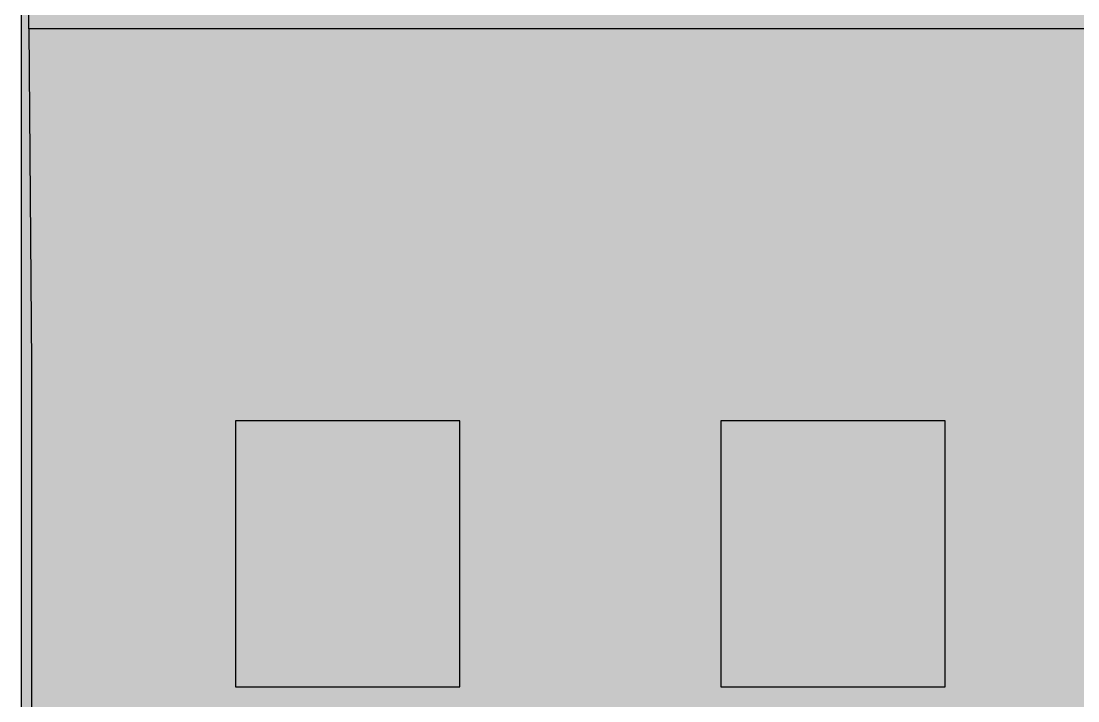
# Model space of a CAD drawing. Header units: millimetres. Extents: x 0 to 966, y -664 to 90.
# Drawn here: x 500 to 536.1, y -87.12 to -63.89 of the extents above; entities that cross this region are included whole.
import ezdxf

# ---------------------------------------------------------------- set-up
doc = ezdxf.new("R2010")
doc.units = ezdxf.units.MM
for name, color, linetype in [('HDL_BODY', 7, 'Continuous'), ('HDL_COLOUR', 7, 'Continuous'), ('HDL_DETAIL', 7, 'Continuous'), ('HDL_PRINT', 7, 'Continuous')]:
    doc.layers.add(name, color=color, linetype=linetype)

# ---------------------------------------------------------------- blocks, each defined once
blk = doc.blocks.new('M_R8.16.1_FRONT')
at = {"layer": 'HDL_BODY', "true_color": 0x202126}
blk.add_hatch(color=250, dxfattribs=at).paths.add_polyline_path([(0, 0), (144, 0), (144, 90), (0, 90)])
at = {"layer": 'HDL_BODY', "true_color": 0x2a2a30}
blk.add_hatch(color=250, dxfattribs=at).paths.add_polyline_path([(0.4, 20.52), (143.6, 20.52), (143.6, 68.31), (0.4, 68.31)])
at = {"layer": 'HDL_COLOUR', "true_color": 0x0d0e11}
for points in [[(10.7, 44.4), (14.9, 44.4), (14.9, 52.5), (10.7, 52.5)], [(25.9, 44.4), (30.1, 44.4), (30.1, 52.5), (25.9, 52.5)]]:
    blk.add_hatch(color=168, dxfattribs=at).paths.add_polyline_path(points)
at = {"layer": 'HDL_COLOUR', "true_color": 0x34363a}
for points in [[(11.4, 47.9), (14.2, 47.9), (14.2, 49), (11.4, 49)], [(26.6, 47.9), (29.4, 47.9), (29.4, 49), (26.6, 49)]]:
    blk.add_hatch(color=250, dxfattribs=at).paths.add_polyline_path(points)
at = {"layer": 'HDL_PRINT', "true_color": 0x6c217f}
for points in [[(4.321, 63.115), (5.379, 63.115), (5.379, 61.791), (6.878, 61.791), (6.878, 63.115), (7.936, 63.115), (7.936, 59.411), (6.878, 59.411), (6.878, 60.999), (5.379, 60.999), (5.379, 59.411), (4.321, 59.411), (4.321, 63.115)], [(12.61, 63.115), (13.668, 63.115), (13.668, 60.294), (16.137, 60.294), (16.137, 59.411), (12.61, 59.411), (12.61, 59.854), (12.61, 60.294), (12.61, 63.115)]]:
    blk.add_hatch(color=207, dxfattribs=at).paths.add_polyline_path(points)
h = blk.add_hatch(color=207, dxfattribs=at)
h.paths.add_polyline_path([(9.524, 62.234), (9.524, 60.294), (10.317, 60.294), (10.409, 60.294), (10.485, 60.296), (10.55, 60.299), (10.604, 60.305), (10.65, 60.315), (10.689, 60.331), (10.725, 60.352), (10.758, 60.381), (10.791, 60.385), (10.824, 60.397), (10.857, 60.418), (10.89, 60.447), (10.924, 60.484), (10.957, 60.53), (10.99, 60.584), (11.023, 60.645), (11.026, 60.681), (11.034, 60.729), (11.046, 60.787), (11.06, 60.853), (11.074, 60.927), (11.088, 61.006), (11.1, 61.09), (11.108, 61.176), (11.111, 61.264), (11.109, 61.358), (11.103, 61.447), (11.093, 61.532), (11.08, 61.613), (11.065, 61.689), (11.047, 61.761), (11.027, 61.829), (11.005, 61.892), (10.982, 61.951), (10.959, 62.005), (10.934, 62.056), (10.882, 62.082), (10.828, 62.108), (10.773, 62.133), (10.717, 62.157), (10.659, 62.178), (10.598, 62.197), (10.534, 62.212), (10.466, 62.224), (10.394, 62.231), (10.317, 62.234), (9.524, 62.234)])
h.paths.add_polyline_path([(8.465, 63.115), (10.582, 63.115), (10.682, 63.112), (10.774, 63.105), (10.856, 63.093), (10.932, 63.078), (11.001, 63.059), (11.064, 63.038), (11.124, 63.015), (11.18, 62.99), (11.234, 62.965), (11.287, 62.939), (11.346, 62.909), (11.405, 62.879), (11.464, 62.847), (11.522, 62.813), (11.581, 62.776), (11.64, 62.735), (11.699, 62.69), (11.758, 62.641), (11.816, 62.585), (11.843, 62.532), (11.869, 62.479), (11.893, 62.425), (11.917, 62.369), (11.938, 62.311), (11.956, 62.25), (11.971, 62.186), (11.983, 62.118), (11.99, 62.046), (11.993, 61.969), (12.017, 61.913), (12.036, 61.853), (12.051, 61.788), (12.062, 61.72), (12.07, 61.649), (12.075, 61.575), (12.079, 61.499), (12.08, 61.422), (12.081, 61.343), (12.081, 61.264), (12.081, 61.168), (12.08, 61.072), (12.079, 60.979), (12.077, 60.887), (12.073, 60.799), (12.067, 60.715), (12.058, 60.636), (12.047, 60.562), (12.033, 60.494), (12.015, 60.433), (11.993, 60.381), (11.966, 60.304), (11.939, 60.232), (11.911, 60.166), (11.881, 60.106), (11.85, 60.05), (11.815, 60), (11.777, 59.956), (11.736, 59.916), (11.69, 59.883), (11.64, 59.854), (11.608, 59.798), (11.569, 59.748), (11.526, 59.703), (11.478, 59.662), (11.427, 59.626), (11.372, 59.592), (11.316, 59.56), (11.258, 59.53), (11.199, 59.5), (11.137, 59.497), (11.07, 59.489), (11, 59.477), (10.927, 59.463), (10.854, 59.448), (10.781, 59.434), (10.711, 59.422), (10.644, 59.414), (10.582, 59.411), (8.465, 59.411), (8.465, 63.115)])
at = {"layer": 'HDL_PRINT', "true_color": 0xdee1e9}
for points in [[(24.427, 63.115), (24.427, 63.115), (24.427, 62.761), (24.263, 62.758), (24.102, 62.749), (23.941, 62.734), (23.782, 62.714), (23.625, 62.688), (23.47, 62.657), (23.316, 62.62), (23.164, 62.579), (23.015, 62.532), (22.868, 62.48), (22.723, 62.423), (22.581, 62.362), (22.441, 62.296), (22.304, 62.226), (22.169, 62.151), (22.038, 62.071), (21.909, 61.988), (21.784, 61.901), (21.662, 61.809), (21.543, 61.714), (21.428, 61.615), (20.899, 61.615), (21.016, 61.739), (21.137, 61.858), (21.262, 61.972), (21.39, 62.081), (21.523, 62.184), (21.658, 62.283), (21.797, 62.376), (21.94, 62.464), (22.086, 62.546), (22.235, 62.623), (22.387, 62.695), (22.542, 62.761), (22.701, 62.822), (22.862, 62.877), (23.026, 62.926), (23.192, 62.97), (23.361, 63.008), (23.533, 63.04), (23.707, 63.067), (23.884, 63.088), (24.063, 63.103), (24.243, 63.112), (24.427, 63.115)], [(24.427, 63.115), (24.61, 63.112), (24.79, 63.103), (24.969, 63.088), (25.146, 63.067), (25.321, 63.04), (25.493, 63.008), (25.663, 62.97), (25.831, 62.926), (25.996, 62.877), (26.159, 62.822), (26.32, 62.761), (26.478, 62.695), (26.634, 62.623), (26.787, 62.546), (26.937, 62.464), (27.085, 62.376), (27.23, 62.283), (27.373, 62.184), (27.512, 62.081), (27.649, 61.972), (27.783, 61.858), (27.914, 61.739), (28.042, 61.615), (27.425, 61.615), (27.31, 61.714), (27.191, 61.809), (27.069, 61.901), (26.944, 61.988), (26.815, 62.071), (26.684, 62.151), (26.549, 62.226), (26.412, 62.296), (26.272, 62.362), (26.13, 62.423), (25.985, 62.48), (25.838, 62.532), (25.688, 62.579), (25.537, 62.62), (25.383, 62.657), (25.228, 62.688), (25.071, 62.714), (24.912, 62.734), (24.751, 62.749), (24.59, 62.758), (24.427, 62.761), (24.427, 63.115)], [(20.811, 61.439), (21.252, 61.439), (21.252, 59.5), (20.811, 59.5), (20.811, 61.439)], [(22.134, 61.44), (22.574, 61.44), (20.987, 59.765), (20.987, 60.116), (20.899, 60.116), (22.134, 61.44)], [(24.779, 61.44), (25.308, 61.44), (25.308, 59.5), (25.22, 59.5), (24.779, 59.5), (24.691, 59.5), (23.721, 60.821), (23.721, 59.5), (23.28, 59.5), (23.28, 61.44), (23.368, 61.44), (23.721, 61.44), (23.897, 61.44), (24.779, 60.205), (24.779, 61.44)], [(27.601, 61.44), (28.042, 61.44), (26.19, 59.5), (25.749, 59.5), (27.601, 61.44)], [(26.543, 61.44), (25.926, 61.44), (27.513, 59.5), (28.13, 59.5), (26.543, 61.44)], [(28.924, 59.411), (29.453, 61.615), (29.718, 61.615), (29.188, 59.411), (28.924, 59.411)], [(30.512, 59.5), (30.953, 61.529), (32.45, 61.529), (32.364, 61.175), (31.304, 61.175), (31.218, 60.735), (32.274, 60.735), (32.185, 60.381), (31.129, 60.381), (30.953, 59.765), (32.185, 59.765), (32.099, 59.5), (30.512, 59.5)], [(32.364, 59.5), (32.804, 61.529), (33.245, 61.529), (32.804, 59.5), (32.364, 59.5)], [(35.096, 61.529), (34.655, 59.5), (33.155, 59.5), (33.245, 59.765), (34.304, 59.765), (34.39, 60.294), (33.334, 60.294), (33.42, 60.645), (34.48, 60.645), (34.655, 61.175), (33.42, 61.175), (33.509, 61.529), (35.096, 61.529)], [(21.34, 60.559), (21.516, 60.559), (21.781, 60.645), (22.839, 59.5), (22.222, 59.5), (21.428, 60.381), (21.34, 60.559)], [(4.674, 52.36), (5.203, 52.36), (5.203, 49.01), (4.674, 49.01), (4.674, 52.36)], [(21.34, 52.36), (21.781, 52.36), (21.781, 49.01), (21.34, 49.01), (21.34, 52.36)]]:
    blk.add_hatch(color=254, dxfattribs=at).paths.add_polyline_path(points)
h = blk.add_hatch(color=254, dxfattribs=at)
h.paths.add_polyline_path([(3.88, 45.044), (3.882, 45.14), (3.888, 45.235), (3.898, 45.328), (3.911, 45.42), (3.926, 45.508), (3.944, 45.592), (3.964, 45.671), (3.986, 45.745), (4.009, 45.813), (4.032, 45.873), (4.056, 45.925), (4.083, 46.002), (4.11, 46.074), (4.138, 46.141), (4.168, 46.205), (4.2, 46.266), (4.234, 46.324), (4.272, 46.38), (4.313, 46.435), (4.359, 46.488), (4.409, 46.541), (4.445, 46.57), (4.491, 46.599), (4.546, 46.627), (4.608, 46.652), (4.674, 46.674), (4.742, 46.693), (4.81, 46.707), (4.877, 46.716), (4.938, 46.719), (4.997, 46.716), (5.056, 46.708), (5.115, 46.696), (5.173, 46.682), (5.232, 46.667), (5.291, 46.653), (5.35, 46.641), (5.408, 46.633), (5.467, 46.63), (5.5, 46.596), (5.533, 46.562), (5.566, 46.526), (5.599, 46.487), (5.633, 46.444), (5.666, 46.395), (5.699, 46.341), (5.732, 46.279), (5.761, 46.246), (5.791, 46.208), (5.82, 46.164), (5.849, 46.116), (5.879, 46.065), (5.908, 46.01), (5.938, 45.953), (5.967, 45.895), (5.996, 45.836), (5.996, 45.759), (5.996, 45.687), (5.996, 45.616), (5.996, 45.545), (5.996, 45.473), (5.996, 45.399), (5.996, 45.321), (5.996, 45.236), (5.996, 45.145), (5.996, 45.044), (5.996, 44.956), (5.996, 44.868), (5.995, 44.781), (5.993, 44.694), (5.99, 44.609), (5.985, 44.526), (5.979, 44.444), (5.97, 44.365), (5.959, 44.288), (5.945, 44.214), (5.928, 44.142), (5.908, 44.074), (5.879, 44.016), (5.848, 43.957), (5.817, 43.898), (5.783, 43.839), (5.746, 43.78), (5.706, 43.721), (5.661, 43.662), (5.611, 43.603), (5.555, 43.545), (5.502, 43.518), (5.449, 43.492), (5.394, 43.468), (5.338, 43.445), (5.28, 43.424), (5.219, 43.405), (5.155, 43.39), (5.087, 43.379), (5.015, 43.372), (4.938, 43.369), (4.866, 43.372), (4.794, 43.378), (4.723, 43.39), (4.654, 43.408), (4.586, 43.431), (4.52, 43.461), (4.456, 43.498), (4.395, 43.542), (4.337, 43.593), (4.283, 43.653), (4.233, 43.72), (4.195, 43.78), (4.158, 43.845), (4.121, 43.915), (4.086, 43.99), (4.052, 44.071), (4.02, 44.158), (3.99, 44.25), (3.963, 44.347), (3.94, 44.449), (3.919, 44.558), (3.903, 44.671), (3.89, 44.79), (3.883, 44.914), (3.88, 45.044)])
h.paths.add_polyline_path([(4.321, 45.044), (4.323, 44.916), (4.328, 44.794), (4.336, 44.68), (4.347, 44.573), (4.36, 44.474), (4.376, 44.382), (4.393, 44.297), (4.412, 44.22), (4.433, 44.15), (4.454, 44.088), (4.475, 44.033), (4.497, 43.985), (4.553, 43.93), (4.604, 43.881), (4.651, 43.839), (4.696, 43.803), (4.74, 43.773), (4.785, 43.75), (4.832, 43.734), (4.882, 43.724), (4.938, 43.72), (4.997, 43.724), (5.056, 43.734), (5.115, 43.75), (5.173, 43.773), (5.232, 43.803), (5.291, 43.839), (5.35, 43.881), (5.408, 43.93), (5.467, 43.985), (5.489, 44.033), (5.511, 44.088), (5.532, 44.15), (5.552, 44.22), (5.571, 44.297), (5.588, 44.382), (5.604, 44.474), (5.617, 44.573), (5.628, 44.68), (5.637, 44.794), (5.642, 44.916), (5.643, 45.044), (5.642, 45.173), (5.637, 45.294), (5.628, 45.408), (5.617, 45.514), (5.604, 45.613), (5.588, 45.705), (5.571, 45.789), (5.552, 45.866), (5.532, 45.936), (5.511, 45.998), (5.489, 46.053), (5.467, 46.1), (5.408, 46.156), (5.35, 46.206), (5.291, 46.248), (5.232, 46.284), (5.173, 46.314), (5.115, 46.336), (5.056, 46.352), (4.997, 46.362), (4.938, 46.365), (4.882, 46.362), (4.832, 46.352), (4.785, 46.336), (4.74, 46.314), (4.696, 46.284), (4.651, 46.248), (4.604, 46.206), (4.553, 46.156), (4.497, 46.1), (4.475, 46.053), (4.454, 45.998), (4.433, 45.936), (4.412, 45.866), (4.393, 45.789), (4.376, 45.705), (4.36, 45.613), (4.347, 45.514), (4.336, 45.408), (4.328, 45.294), (4.323, 45.173), (4.321, 45.044)])
h = blk.add_hatch(color=254, dxfattribs=at)
h.paths.add_polyline_path([(20.458, 45.044), (20.46, 45.14), (20.466, 45.235), (20.476, 45.328), (20.489, 45.42), (20.505, 45.508), (20.523, 45.592), (20.543, 45.671), (20.564, 45.745), (20.587, 45.813), (20.611, 45.873), (20.635, 45.925), (20.661, 46.002), (20.688, 46.074), (20.716, 46.141), (20.746, 46.205), (20.778, 46.266), (20.812, 46.324), (20.85, 46.38), (20.891, 46.435), (20.937, 46.488), (20.987, 46.541), (21.04, 46.567), (21.094, 46.594), (21.148, 46.619), (21.205, 46.642), (21.263, 46.663), (21.324, 46.682), (21.388, 46.698), (21.456, 46.709), (21.528, 46.717), (21.605, 46.719), (21.667, 46.715), (21.723, 46.705), (21.775, 46.691), (21.825, 46.675), (21.875, 46.658), (21.927, 46.644), (21.983, 46.634), (22.046, 46.63), (22.079, 46.596), (22.112, 46.562), (22.145, 46.526), (22.178, 46.487), (22.211, 46.444), (22.244, 46.395), (22.277, 46.341), (22.31, 46.279), (22.339, 46.246), (22.369, 46.208), (22.398, 46.164), (22.428, 46.116), (22.457, 46.065), (22.486, 46.01), (22.516, 45.953), (22.545, 45.895), (22.574, 45.836), (22.577, 45.766), (22.582, 45.7), (22.591, 45.635), (22.601, 45.571), (22.613, 45.506), (22.625, 45.44), (22.636, 45.371), (22.647, 45.298), (22.655, 45.22), (22.661, 45.136), (22.663, 45.044), (22.661, 44.956), (22.656, 44.868), (22.648, 44.781), (22.637, 44.694), (22.623, 44.609), (22.608, 44.526), (22.59, 44.444), (22.571, 44.365), (22.551, 44.288), (22.53, 44.214), (22.508, 44.142), (22.486, 44.074), (22.457, 44.016), (22.427, 43.957), (22.395, 43.898), (22.361, 43.839), (22.324, 43.78), (22.284, 43.721), (22.239, 43.662), (22.189, 43.603), (22.134, 43.545), (22.075, 43.515), (22.016, 43.487), (21.957, 43.46), (21.899, 43.435), (21.84, 43.413), (21.781, 43.395), (21.722, 43.381), (21.663, 43.372), (21.605, 43.369), (21.511, 43.372), (21.421, 43.378), (21.336, 43.39), (21.255, 43.408), (21.178, 43.431), (21.106, 43.461), (21.038, 43.498), (20.975, 43.542), (20.916, 43.593), (20.861, 43.653), (20.811, 43.72), (20.773, 43.78), (20.736, 43.845), (20.699, 43.915), (20.664, 43.99), (20.63, 44.071), (20.598, 44.158), (20.568, 44.25), (20.541, 44.347), (20.518, 44.449), (20.497, 44.558), (20.481, 44.671), (20.468, 44.79), (20.461, 44.914), (20.458, 45.044)])
h.paths.add_polyline_path([(20.899, 45.044), (20.901, 44.916), (20.906, 44.794), (20.914, 44.68), (20.925, 44.573), (20.939, 44.474), (20.954, 44.382), (20.972, 44.297), (20.991, 44.22), (21.011, 44.15), (21.032, 44.088), (21.053, 44.033), (21.075, 43.985), (21.131, 43.93), (21.183, 43.881), (21.232, 43.838), (21.282, 43.803), (21.333, 43.773), (21.389, 43.75), (21.451, 43.734), (21.523, 43.724), (21.605, 43.72), (21.66, 43.724), (21.711, 43.734), (21.758, 43.75), (21.803, 43.773), (21.847, 43.803), (21.892, 43.838), (21.939, 43.881), (21.99, 43.93), (22.046, 43.985), (22.068, 44.033), (22.089, 44.088), (22.11, 44.15), (22.13, 44.22), (22.149, 44.297), (22.167, 44.382), (22.182, 44.474), (22.196, 44.573), (22.207, 44.68), (22.215, 44.794), (22.22, 44.916), (22.222, 45.044), (22.22, 45.173), (22.215, 45.294), (22.207, 45.408), (22.196, 45.514), (22.182, 45.613), (22.167, 45.705), (22.149, 45.789), (22.13, 45.866), (22.11, 45.936), (22.089, 45.998), (22.068, 46.053), (22.046, 46.1), (21.99, 46.156), (21.938, 46.206), (21.889, 46.248), (21.839, 46.284), (21.788, 46.314), (21.732, 46.336), (21.67, 46.352), (21.598, 46.362), (21.516, 46.365), (21.461, 46.362), (21.41, 46.352), (21.363, 46.336), (21.318, 46.314), (21.274, 46.284), (21.229, 46.248), (21.182, 46.206), (21.131, 46.156), (21.075, 46.1), (21.053, 46.053), (21.032, 45.998), (21.011, 45.936), (20.991, 45.866), (20.972, 45.789), (20.954, 45.705), (20.939, 45.613), (20.925, 45.514), (20.914, 45.408), (20.906, 45.294), (20.901, 45.173), (20.899, 45.044)])
at = {"layer": 'HDL_DETAIL', "color": 251, "true_color": 0x52555c}
for points in [[(0, 0), (144, 0), (144, 90), (0, 90), (0, 0)], [(0, 22.301), (144, 22.301), (144, 67.697), (0, 67.697), (0, 22.301)], [(0.265, 65.846), (0.265, 65.846)], [(0, 64.436), (0, 64.436)], [(0, 64.436), (0, 64.436)], [(0, 64.436), (0, 64.436)], [(0, 64.436), (0, 64.436)], [(0, 64.436), (0, 64.436)], [(0, 64.436), (0, 64.436)], [(0, 64.436), (0, 64.436)], [(0, 64.436), (0, 64.436)], [(0, 64.436), (0, 64.436)], [(0, 64.436), (0, 64.436)], [(0, 64.436), (0, 64.436)], [(0, 64.436), (0, 64.436)], [(0, 64.436), (0, 64.436)], [(0, 64.436), (0, 64.436)], [(0, 64.436), (0, 64.436)], [(0, 64.436), (0, 64.436)], [(0, 64.436), (0, 64.436)], [(0, 64.436), (0, 64.436)], [(0, 64.436), (0, 64.436)], [(0, 64.436), (0, 64.436)], [(0, 64.436), (0, 64.436)], [(0, 64.436), (0, 64.436)], [(0, 64.436), (0, 64.436)], [(0, 64.436), (0, 64.436)], [(7.319, 43.369), (14.991, 43.369), (14.991, 52.449), (7.319, 52.449), (7.319, 43.369)], [(23.897, 43.369), (31.569, 43.369), (31.569, 52.449), (23.897, 52.449), (23.897, 43.369)]]:
    blk.add_lwpolyline(points, close=True, dxfattribs=at)
for points in [[(0.265, 65.846), (0.265, 66.2), (0.265, 66.551), (0.265, 66.905), (0.265, 67.08), (0.265, 67.17)], [(0, 66.375), (0, 65.759), (0, 65.23), (0, 64.79), (0, 64.525), (0, 64.436)], [(0.265, 65.846), (0.353, 54.389), (0.353, 43.015), (0.353, 31.555)], [(143.031, 65.846), (0.265, 65.846)], [(143.031, 65.846), (0.265, 65.846)], [(143.031, 65.846), (0.265, 65.846)], [(143.031, 65.846), (0.265, 65.846)], [(143.031, 65.846), (0.265, 65.846)], [(143.031, 65.846), (0.265, 65.846)], [(143.031, 65.846), (0.265, 65.846)], [(143.031, 65.846), (0.265, 65.846)], [(143.031, 65.846), (0.265, 65.846)], [(143.031, 65.846), (0.265, 65.846)], [(143.031, 65.846), (0.265, 65.846)], [(143.031, 65.846), (0.265, 65.846)], [(143.031, 65.846), (0.265, 65.846)], [(143.031, 65.846), (0.265, 65.846)], [(143.031, 65.846), (0.265, 65.846)], [(143.031, 65.846), (0.265, 65.846)], [(143.031, 65.846), (0.265, 65.846)], [(143.031, 65.846), (0.265, 65.846)], [(143.031, 65.846), (0.265, 65.846)], [(143.031, 65.846), (0.265, 65.846)], [(143.031, 65.846), (0.265, 65.846)], [(0, 64.436), (0, 25.298)], [(0, 64.436), (0, 25.298)], [(0, 64.436), (0, 25.298)], [(0, 64.436), (0, 25.298)], [(0, 64.436), (0, 25.298)], [(0, 64.436), (0, 25.298)], [(0, 64.436), (0, 25.298)], [(0, 64.436), (0, 25.298)], [(0, 64.436), (0, 25.298)], [(0, 64.436), (0, 25.298)], [(0, 64.436), (0, 25.298)], [(0, 64.436), (0, 25.298)], [(0, 64.436), (0, 25.298)], [(0, 64.436), (0, 25.298)], [(0, 64.436), (0, 25.298)], [(0, 64.436), (0, 25.298)], [(0, 64.436), (0, 25.298)], [(0, 64.436), (0, 25.298)], [(0, 64.436), (0, 25.298)], [(0, 64.436), (0, 25.298)], [(0, 64.436), (0, 25.298)], [(7.319, 52.36), (7.319, 43.369)], [(23.897, 52.36), (23.897, 43.369)]]:
    blk.add_lwpolyline(points, dxfattribs=at)

msp = doc.modelspace()

# ---------------------------------------------------------------- block references
msp.add_blockref('M_R8.16.1_FRONT', (500, -130))

doc.saveas('drawing.dxf')
